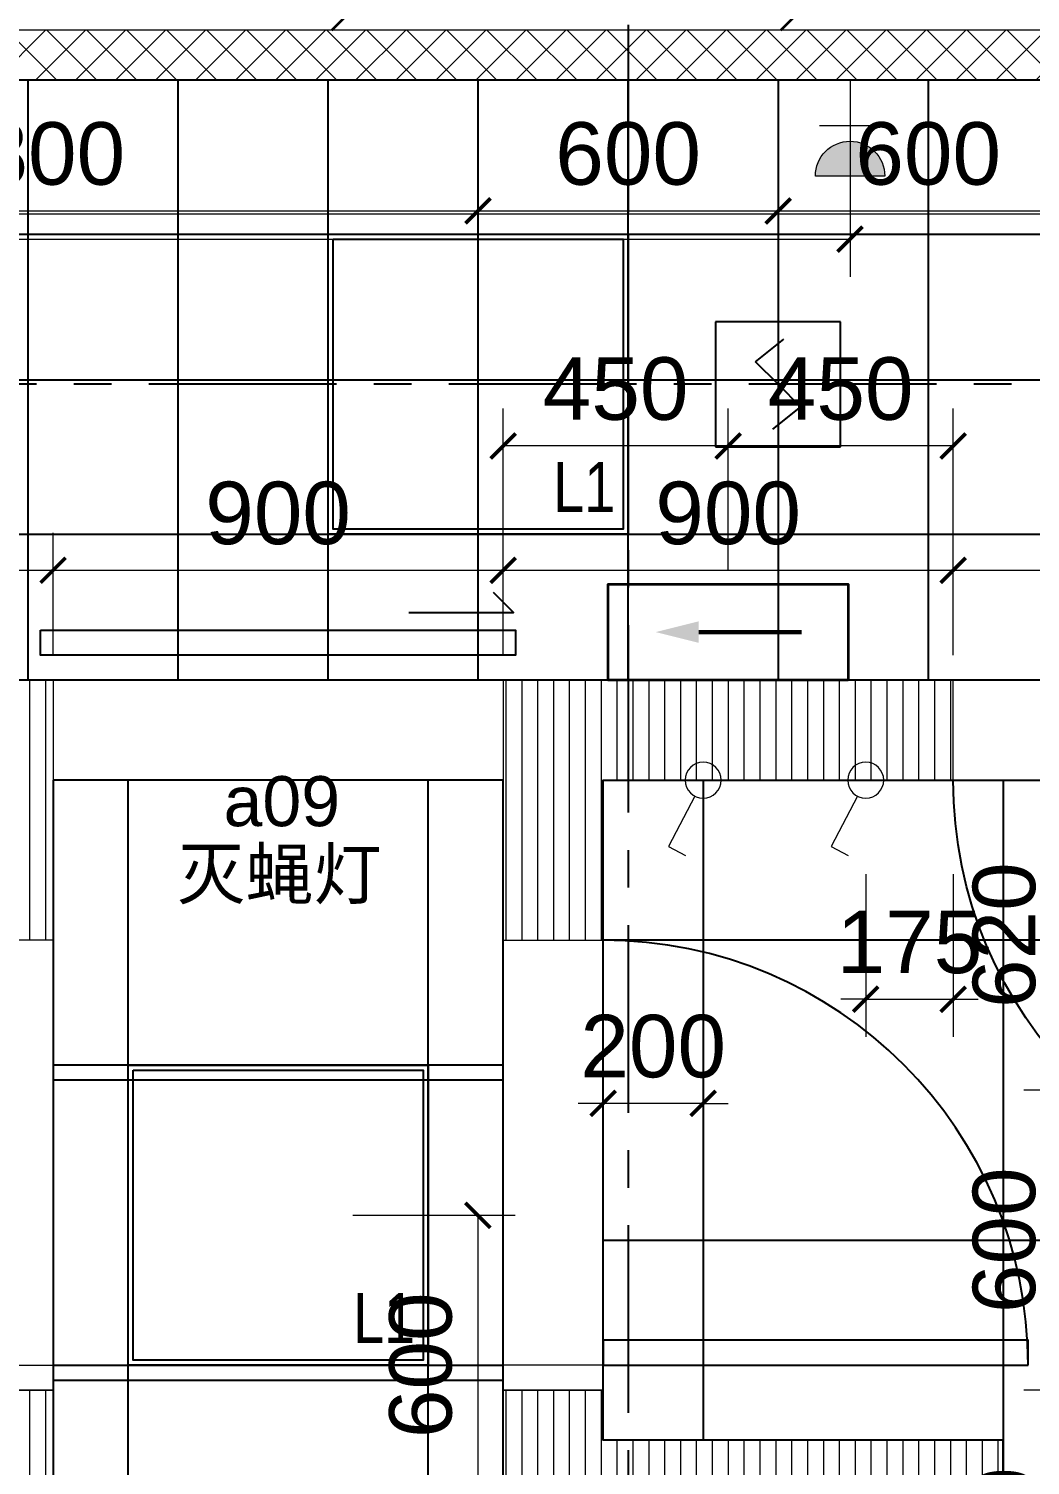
# Model space of a CAD drawing. Header units: millimetres. Extents: x -6033 to 120673, y -4970 to 90533.
# Drawn here: x 71181 to 73184, y 68020 to 70893 of the extents above; entities that cross this region are included whole.
import ezdxf
from ezdxf.enums import TextEntityAlignment as Align

# ---------------------------------------------------------------- set-up
doc = ezdxf.new("R2010")
doc.units = ezdxf.units.MM
for name, pattern in [('I-AR$0$CENTER', [2, 1.25, -0.25, 0.25, -0.25]), ('I-CEILING$0$CENTER', [2, 1.25, -0.25, 0.25, -0.25]), ('I-PLAN$0$ACAD_ISO02W100', [15, 12, -3]), ('I-PLAN$0$DASH', [0.35, 0.25, -0.1])]:
    doc.linetypes.add(name, pattern=pattern)
doc.layers.get('DefPoints').update_dxf_attribs({"color": 250})
for name, color, linetype, lineweight in [('_ACM-A-ANNO-DIMS', 2, 'Continuous', 9), ('_ACM-A-ANNO-DIMS-b', 2, 'Continuous', 18), ('_ACM-A-ANNO-DIMS-c', 2, 'Continuous', 18), ('_ACM-A-ANNO-IDEN', 7, 'Continuous', 5), ('_ACM-A-ANNO-TEXT', 7, 'Continuous', 5), ('_ACM-E-EQMT-SECT', 3, 'Continuous', 35), ('I-AR$0$GZET_COL_GRID_1-200_轴线', 8, 'I-AR$0$CENTER', 25), ('I-AR$0$I-SCOPE', 252, 'Continuous', 35), ('I-PLAN$0$_ACM-A-WALL-HACH', 251, 'Continuous', 9), ('I-PLAN$0$I-PL-WALL-FHINISH', 73, 'Continuous', 13), ('I-PLAN$0$I-WALL', 6, 'Continuous', 13)]:
    doc.layers.add(name, color=color, linetype=linetype, lineweight=lineweight)
for name, color, linetype in [('I-CEILING$0$0-LIGHT-RC', 1, 'Continuous'), ('I-CEILING$0$0-LIGHT-TXT', 90, 'Continuous'), ('I-CEILING$0$EQUIP-消防', 3, 'Continuous'), ('I-CEILING$0$I-GRID', 252, 'I-CEILING$0$CENTER'), ('I-CEILING$0$I-RCP', 2, 'Continuous'), ('I-CEILING$0$I-RCP-AIR', 64, 'Continuous'), ('I-CEILING$0$RC-Hatch【天花填充】', 251, 'Continuous'), ('I-FLOOR$0$I-FC', 2, 'Continuous'), ('I-FLOOR$0$I-FC-HATCH', 8, 'Continuous'), ('I-PLAN$0$I-PL-DOOR', 2, 'Continuous'), ('I-PLAN$0$I-PL-FURN', 1, 'I-PLAN$0$DASH'), ('I-PLAN$0$I—平面—门', 1, 'Continuous'), ('I-PLAN$0$L-ELEV-MARK', 253, 'Continuous'), ('地坪', 7, 'Continuous'), ('天花', 7, 'Continuous')]:
    doc.layers.add(name, color=color, linetype=linetype)
doc.styles.add('_ACM-G-NOTES', font='arial.ttf')
doc.styles.add('I-CEILING$0$I-CEILING$0$ar', font='arial.ttf', dxfattribs={"width": 0.8})
doc.styles.add('I-CEILING$0$Standard', font='arial.ttf')
doc.styles.add('I-CEILING$0$黑体', font='simhei.ttf', dxfattribs={"height": 600})
doc.styles.add('I-PLAN$0$Arial', font='ARIALUNI.ttf')
doc.dimstyles.new('_ACM-DIM-A_50', dxfattribs={"dimscale": 50, "dimtxt": 2.5, "dimasz": 1, "dimexe": 1.5, "dimexo": 1, "dimgap": 1, "dimtad": 1, "dimdec": 0, "dimrnd": 5, "dimzin": 1, "dimdsep": 46, "dimtxsty": '_ACM-G-NOTES', "dimblk": 'ARCHTICK', "dimcen": 2.5, "dimclrd": 256, "dimclre": 256, "dimclrt": 256, "dimadec": 3, "dimazin": 0, "dimtfac": 1, "dimtdec": 0, "dimtix": 1, "dimtmove": 0, "dimatfit": 3, "dimldrblk": 'DOTSMALL', "dimfxl": 5, "dimfxlon": 1, "dimlwd": 18, "dimlwe": 18, "dimarcsym": 0})

# ---------------------------------------------------------------- blocks, each defined once
blk = doc.blocks.new('I-AR$0$海龙_1211170131')
at = {"layer": 'I-AR$0$GZET_COL_GRID_1-200_轴线', "ltscale": 300}
blk.add_line((72155, 86275), (72155, 63715), dxfattribs=at)
blk = doc.blocks.new('I-AR')
at = {"layer": 'I-AR$0$I-SCOPE'}
h = blk.add_hatch(dxfattribs=at)
h.set_pattern_fill('ANSI31', color=256, scale=200)
h.paths.add_polyline_path([(63300, 72640), (66630, 72640), (66630, 70889.4), (90600, 70890), (90600, 66390), (96650, 66390), (96650, 24876.4), (18340, 24876.4), (18340, 66390), (48090, 66390), (48090, 72640), (51400, 72640), (51400, 72649.9), (52869.5, 72649.9), (52869.5, 72640), (55240, 72640), (55240, 72790), (59460, 72790), (59460, 72640), (61830.5, 72640), (61830.5, 72649.9), (63300, 72649.9)], flags=16)
h.paths.add_polyline_path([(7330, 0), (7330, -1770), (11180, -1770), (11180, 0), (18450, 0), (18450, 2900), (27550, 2900), (27550, 18090), (37037.3, 18090), (37037.3, 17350), (96200, 17350), (96200, 18120), (114640, 18120), (114640, 84500), (0, 84500), (0, 0)])
at = {"layer": 'I-AR$0$GZET_COL_GRID_1-200_轴线'}
blk.add_blockref('I-AR$0$海龙_1211170131', (225, 225), dxfattribs=at)
blk = doc.blocks.new('I-PLAN$0$A$C3849a8ba')
at = {"layer": 'I-PLAN$0$I-PL-WALL-FHINISH'}
blk.add_lwpolyline([(0, -200), (50, -200), (50, 0), (0, 0)], close=True, dxfattribs=at)
at = {"layer": 'I-PLAN$0$I—平面—门'}
blk.add_lwpolyline([(50, -1050), (100, -1050), (100, -200), (50, -200)], close=True, dxfattribs=at)
at = {"layer": 'I-PLAN$0$L-ELEV-MARK'}
blk.add_arc((50, -200), 850, 270, 0, dxfattribs=at)
blk = doc.blocks.new('I-PLAN')
at = {"layer": 'I-PLAN$0$_ACM-A-WALL-HACH'}
h = blk.add_hatch(dxfattribs=at)
h.set_pattern_fill('多孔材料', color=256, scale=20, pattern_type=2)
h.set_pattern_definition([(45, (136296.48, -6509.47), (-40.00004, 40.00004), []), (135, (136296.48, -6509.47), (-40.00004, -40.00004), [])])
h.paths.add_polyline_path([(85280, 70890), (85280, 70790), (66970, 70790), (66970, 70890)])
h = blk.add_hatch(dxfattribs=at)
h.set_pattern_fill('ANSI31', color=256, scale=10, angle=45)
h.paths.add_polyline_path([(88260, 70790), (88260, 70890), (88030, 70890), (88030, 70790), (88230, 70790)], flags=17)
h.paths.add_polyline_path([(79671.5, 69390), (78155, 69390), (78155, 68990), (77955, 68990), (77955, 69590), (79671.5, 69590)], flags=17)
h.paths.add_polyline_path([(80271.5, 69390), (80271.5, 69590), (80780, 69590), (80780, 68990), (80580, 68990), (80580, 69390)], flags=17)
h.paths.add_polyline_path([(74580, 69590), (73930, 69590), (73930, 69390), (74580, 69390)])
h.paths.add_polyline_path([(68780, 69590), (69430, 69590), (69430, 69390), (68780, 69390)])
h.paths.add_polyline_path([(87280, 66490), (87480, 66490), (87480, 66390), (87280, 66390)])
h.paths.add_polyline_path([(82180, 68990), (82180, 69390), (84230, 69390), (84230, 66490), (84430, 66490), (84430, 69390), (85280, 69390), (85280, 69590), (81980, 69590), (81980, 68990)])
h.paths.add_polyline_path([(87480, 67390), (87480, 69390), (88280, 69390), (88280, 69590), (88080, 69590), (86480, 69590), (86480, 69390), (87280, 69390), (87280, 67390)], flags=17)
h.paths.add_polyline_path([(72130, 68170), (72130, 66490), (72330, 66490), (72330, 67870), (73130, 67870), (73130, 68070), (72330, 68070), (72330, 68170)])
h.paths.add_polyline_path([(71230, 68170), (71230, 66390), (71030, 66390), (71030, 67870), (70230, 67870), (70230, 68070), (71030, 68070), (71030, 68170)])
h.paths.add_polyline_path([(72130, 69070), (72330, 69070), (72330, 69390), (73030, 69390), (73030, 69590), (72130, 69590)])
h.paths.add_polyline_path([(71230, 69070), (71030, 69070), (71030, 69390), (70330, 69390), (70330, 69590), (71230, 69590)])
h.paths.add_polyline_path([(67800, 69490), (67830, 69490), (67830, 69590), (67800, 69590)], flags=17)
h.paths.add_polyline_path([(76755, 69590), (75180, 69590), (75180, 69390), (75330, 69390), (75330, 66390), (75530, 66390), (75530, 69390), (76555, 69390), (76555, 68990), (76755, 68990)])
h.paths.add_polyline_path([(68180, 69590), (68180, 69390), (68030, 69390), (68030, 66520), (67780, 66520), (67780, 66390), (67400, 66390), (67400, 66720), (67830, 66720), (67830, 69590)])
edge = h.paths.add_edge_path()
edge.add_line((89860, 70890), (88860, 70890))
edge.add_line((75530, 66520), (84230, 66520))
edge.add_line((75530, 66720), (84230, 66720))
at = {"layer": 'I-PLAN$0$I-PL-DOOR'}
blk.add_lwpolyline([(71941.7, 69725.5), (72150.9, 69725.5), (72111.1, 69765.2)], dxfattribs=at)
blk.add_lwpolyline([(71205, 69690), (72155, 69690), (72155, 69640), (71205, 69640)], close=True, dxfattribs=at)
at = {"layer": 'I-PLAN$0$I-WALL'}
for points in [[(85280, 70890), (85280, 70790), (66970, 70790), (66970, 70890), (85280, 70890)], [(71230, 69070), (71030, 69070), (71030, 69390), (70330, 69390), (70330, 69590), (71230, 69590), (71230, 69070)], [(72130, 69070), (72330, 69070), (72330, 69390), (73030, 69390), (73030, 69590), (72130, 69590), (72130, 69070)], [(71230, 68170), (71230, 66390), (71030, 66390), (71030, 67870), (70230, 67870), (70230, 68070), (71030, 68070), (71030, 68170), (71230, 68170)], [(72130, 68170), (72130, 66490), (72330, 66490), (72330, 67870), (73130, 67870), (73130, 68070), (72330, 68070), (72330, 68170), (72130, 68170)]]:
    blk.add_lwpolyline(points, dxfattribs=at)
at = {"xscale": -1}
blk.add_blockref('I-PLAN$0$A$C3849a8ba', (73930, 69590), dxfattribs=at)
at = {"xscale": -1, "rotation": 270}
blk.add_blockref('I-PLAN$0$A$C3849a8ba', (71230, 68170), dxfattribs=at)
at = {"rotation": 90}
blk.add_blockref('I-PLAN$0$A$C3849a8ba', (72130, 68170), dxfattribs=at)
at = {"layer": 'I-PLAN$0$I-PL-FURN', "linetype": 'I-PLAN$0$ACAD_ISO02W100', "char_height": 100, "attachment_point": 1, "style": 'I-PLAN$0$Arial'}
for s, insert, width in [('{\\fArial Unicode MS|b0|i0|c134|p34;a09\\P}', (71571, 69397.9), 302840.333), ('灭蝇灯', (71478, 69252.6), 151170.167)]:
    blk.add_mtext(s, dxfattribs=dict(at, insert=insert, width=width))
blk = doc.blocks.new('I-CEILING$0$A$C9c5a774d')
at = {"layer": 'I-CEILING$0$0-LIGHT-RC'}
for points in [[(0, 600), (600, 600), (600, 0), (0, 0)], [(10, 590), (590, 590), (590, 10), (10, 10)]]:
    blk.add_lwpolyline(points, close=True, dxfattribs=at)
at = {"layer": 'I-CEILING$0$0-LIGHT-TXT', "style": 'I-CEILING$0$I-CEILING$0$ar', "width": 0.8}
blk.add_text('L1', height=100, dxfattribs=at).set_placement((449.9, 44.6))
blk = doc.blocks.new('*U661')
blk.add_blockref('I-CEILING$0$A$C9c5a774d', (-300, -300))
blk = doc.blocks.new('*U662')
at = {"layer": 'I-CEILING$0$I-RCP', "color": 0, "linetype": 'ByBlock', "lineweight": -2, "transparency": 16777216}
blk.add_blockref('*U661', (2400, 0), dxfattribs=at)
blk = doc.blocks.new('I-CEILING$0$R626')
for p, q in [((-250, 250), (-250, -250)), ((250, 250), (-250, 250)), ((250, -250), (250, 250)), ((-90, 90), (22.5, 180)), ((0, 0), (-90, 90)), ((0, 0), (90, -90)), ((90, -90), (-22.5, -180)), ((-250, -250), (250, -250))]:
    blk.add_line(p, q)
at = {"style": 'I-CEILING$0$Standard', "flags": 1}
blk.add_attdef('A', text='', height=0.009, dxfattribs=at).set_placement((0, 0), align=Align.MIDDLE_CENTER)
blk = doc.blocks.new('I-CEILING')
at = {"layer": 'I-CEILING$0$RC-Hatch【天花填充】'}
h = blk.add_hatch(dxfattribs=at)
h.set_pattern_fill('_USER', color=256, scale=600, double=1, pattern_type=0)
h.set_pattern_definition([(0, (81980, 70481.47), (0, 600), []), (90, (81980, 70481.47), (-600, 4e-14), [])])
h.paths.add_polyline_path([(84430, 69390), (85280, 69390), (85280, 69590), (81980, 69590), (81980, 69090), (80780, 69090), (80780, 69590), (77955, 69590), (77955, 69090), (76755, 69090), (76755, 69590), (66630, 69590), (66630, 70790), (88030, 70790), (88030, 69590), (86480, 69590), (86480, 69390), (87280, 69390), (87280, 66390), (85430, 66390), (85430, 66490), (84430, 66490)])
h = blk.add_hatch(dxfattribs=at)
h.set_pattern_fill('_USER', color=256, scale=600, double=1, pattern_type=0)
h.set_pattern_definition([(0, (71980, 68220), (0, 600), []), (90, (71980, 68220), (-600, 4e-14), [])])
h.paths.add_polyline_path([(71230, 69390), (71230, 66720), (72130, 66720), (72130, 69390)])
h = blk.add_hatch(dxfattribs=at)
h.set_pattern_fill('_USER', color=256, scale=600, double=1, pattern_type=0)
h.set_pattern_definition([(0, (73130, 67870), (0, 600), []), (90, (73130, 67870), (-600, 4e-14), [])])
h.paths.add_polyline_path([(72330, 66490), (72330, 67870), (73130, 67870), (73130, 68070), (72330, 68070), (72330, 69390), (75330, 69390), (75330, 66390), (73430, 66390), (73430, 66490)])
at = {"layer": 'I-CEILING$0$I-GRID', "ltscale": 300}
blk.add_lwpolyline([(88596.6, 70181.5), (66425.5, 70181.5)], dxfattribs=at)
at = {"layer": 'I-CEILING$0$I-RCP'}
blk.add_lwpolyline([(84430, 69390), (85280, 69390), (85280, 69590), (81980, 69590), (81980, 69090), (80780, 69090), (80780, 69590), (77955, 69590), (77955, 69090), (76755, 69090), (76755, 69590), (66630, 69590), (66630, 70790), (88030, 70790), (88030, 69590), (86480, 69590), (86480, 69390), (87280, 69390), (87280, 66390), (85430, 66390), (85430, 66490), (84430, 66490), (84430, 69390)], dxfattribs=at)
for points in [[(71230, 69390), (71230, 68070), (71230, 68070), (71230, 66720), (72130, 66720), (72130, 68070), (72130, 68070), (72130, 69390)], [(72330, 66490), (72330, 67870), (73130, 67870), (73130, 68070), (72330, 68070), (72330, 69390), (75330, 69390), (75330, 66390), (73430, 66390), (73430, 66490)]]:
    blk.add_lwpolyline(points, close=True, dxfattribs=at)
blk.add_blockref('I-CEILING$0$A$C9c5a774d', (71380, 68220))
at = {"layer": 'I-CEILING$0$EQUIP-消防', "xscale": 0.5, "yscale": 0.5, "zscale": 0.5}
blk.add_blockref('I-CEILING$0$R626', (72680, 70181.5), dxfattribs=at)
at = {"layer": 'I-CEILING$0$I-RCP'}
blk.add_blockref('*U662', (69680, 70181.5), dxfattribs=at)
at = {"layer": 'I-CEILING$0$I-RCP-AIR', "style": 'I-CEILING$0$黑体'}
for tag, p in [('R', (61966.4, 71748.9)), ('R', (61966.4, 66925.2)), ('R', (51736.1, 63924.8)), ('R', (62976.1, 63924.8)), ('S', (56433.6, 63065))]:
    blk.add_attdef(tag, text='', height=100, dxfattribs=at).set_placement(p, align=Align.MIDDLE_CENTER)
blk = doc.blocks.new('I-FLOOR')
at = {"layer": 'I-FLOOR$0$I-FC-HATCH'}
h = blk.add_hatch(dxfattribs=at)
h.set_pattern_fill('_USER', color=256, scale=600, double=1, pattern_type=0)
h.set_pattern_definition([(0, (85280, 69590), (0, 600), []), (90, (85280, 69590), (-600, 4e-14), [])])
h.paths.add_polyline_path([(84430, 69390), (85280, 69390), (85280, 69590), (81980, 69590), (81980, 69090), (80780, 69090), (80780, 69590), (77955, 69590), (77955, 69090), (76755, 69090), (76755, 69590), (66630, 69590), (66630, 70790), (88030, 70790), (88030, 69590), (86480, 69590), (86480, 69390), (87280, 69390), (87280, 66390), (85430, 66390), (85430, 66490), (84430, 66490)])
h = blk.add_hatch(dxfattribs=at)
h.set_pattern_fill('_USER', color=256, scale=600, double=1, pattern_type=0)
h.set_pattern_definition([(0, (71380, 69390), (0, 600), []), (90, (71380, 69390), (-600, 4e-14), [])])
h.paths.add_polyline_path([(71230, 69390), (71230, 68070), (71230, 66720), (72130, 66720), (72130, 68070), (72130, 69390)])
h = blk.add_hatch(dxfattribs=at)
h.set_pattern_fill('_USER', color=256, scale=600, double=1, pattern_type=0)
h.set_pattern_definition([(0, (73130, 67870), (0, 600), []), (90, (73130, 67870), (-600, 4e-14), [])])
h.paths.add_polyline_path([(72330, 66490), (72330, 67870), (73130, 67870), (73130, 68070), (72330, 68070), (72330, 69390), (75330, 69390), (75330, 66390), (73430, 66390), (73430, 66490)])
at = {"layer": 'I-FLOOR$0$I-FC'}
blk.add_lwpolyline([(84430, 69390), (85280, 69390), (85280, 69590), (81980, 69590), (81980, 69090), (80780, 69090), (80780, 69590), (77955, 69590), (77955, 69090), (76755, 69090), (76755, 69590), (66630, 69590), (66630, 70790), (88030, 70790), (88030, 69590), (86480, 69590), (86480, 69390), (87280, 69390), (87280, 66390), (85430, 66390), (85430, 66490), (84430, 66490), (84430, 69390)], dxfattribs=at)
for points in [[(71230, 69390), (71230, 68070), (71230, 68070), (71230, 66720), (72130, 66720), (72130, 68070), (72130, 68070), (72130, 69390)], [(72330, 66490), (72330, 67870), (73130, 67870), (73130, 68070), (72330, 68070), (72330, 69390), (75330, 69390), (75330, 66390), (73430, 66390), (73430, 66490)]]:
    blk.add_lwpolyline(points, close=True, dxfattribs=at)
blk = doc.blocks.new('A$C506d7063')
at = {"layer": '_ACM-A-ANNO-IDEN'}
h = blk.add_hatch(color=256, dxfattribs=at)
edge = h.paths.add_edge_path()
edge.add_arc((0, 3.84), 1.389, 180, 360)
edge.add_line((1.389, 3.84), (-1.389, 3.84))
for p, q in [((1.389, 3.84), (-1.389, 3.84)), ((0, 0), (0, 2.451)), ((1.25, 1.831), (-1.217, 1.831))]:
    blk.add_line(p, q, dxfattribs=at)
blk.add_arc((0, 3.84), 1.389, 180, 0, dxfattribs=at)
blk = doc.blocks.new('A$C4c7fa5e3')
at = {"layer": '_ACM-A-ANNO-TEXT', "lineweight": 13}
blk.add_lwpolyline([(0, 36), (0, 149.7), (38.5, 149.7)], dxfattribs=at)
blk.add_circle((0, 0), 36, dxfattribs=at)
blk = doc.blocks.new('_ArchTick')
at = {"color": 0, "linetype": 'ByBlock', "const_width": 0.15}
blk.add_lwpolyline([(-0.5, -0.5), (0.5, 0.5)], dxfattribs=at)
blk = doc.blocks.new('*D40')
at = {"layer": '_ACM-A-ANNO-DIMS', "lineweight": 18, "transparency": 16777216}
for p, q in [((71230, 69640), (71230, 69884.6)), ((72130, 69640), (72130, 69884.6)), ((71230, 69809.6), (72130, 69809.6))]:
    blk.add_line(p, q, dxfattribs=at)
at = {"layer": 'DefPoints', "color": 0, "transparency": 16777216}
for p in [(72130, 69809.6), (71230, 69590), (72130, 69590)]:
    blk.add_point(p, dxfattribs=at)
at = {"layer": '_ACM-A-ANNO-DIMS', "lineweight": 18, "transparency": 16777216, "xscale": 50, "yscale": 50, "zscale": 50, "rotation": 180}
blk.add_blockref('_ArchTick', (71230, 69809.6), dxfattribs=at)
at = {"layer": '_ACM-A-ANNO-DIMS', "lineweight": 18, "transparency": 16777216, "xscale": 50, "yscale": 50, "zscale": 50}
blk.add_blockref('_ArchTick', (72130, 69809.6), dxfattribs=at)
at = {"layer": '_ACM-A-ANNO-DIMS', "transparency": 16777216, "insert": (71680, 69923.4), "char_height": 125, "attachment_point": 5, "style": '_ACM-G-NOTES'}
blk.add_mtext('900', dxfattribs=at)
blk = doc.blocks.new('_DotSmall')
at = {"color": 0, "linetype": 'ByBlock', "const_width": 0.5}
blk.add_lwpolyline([(-0.0625, 0, 1), (0.0625, 0, 1)], format="xyb", close=True, dxfattribs=at)
blk = doc.blocks.new('*D41')
at = {"layer": '_ACM-A-ANNO-DIMS', "lineweight": 18, "transparency": 16777216}
for p, q in [((72130, 69640), (72130, 69884.6)), ((73030, 69640), (73030, 69884.6)), ((72130, 69809.6), (73030, 69809.6))]:
    blk.add_line(p, q, dxfattribs=at)
at = {"layer": 'DefPoints', "color": 0, "transparency": 16777216}
for p in [(73030, 69809.6), (72130, 69590), (73030, 69590)]:
    blk.add_point(p, dxfattribs=at)
at = {"layer": '_ACM-A-ANNO-DIMS', "lineweight": 18, "transparency": 16777216, "xscale": 50, "yscale": 50, "zscale": 50, "rotation": 180}
blk.add_blockref('_ArchTick', (72130, 69809.6), dxfattribs=at)
at = {"layer": '_ACM-A-ANNO-DIMS', "lineweight": 18, "transparency": 16777216, "xscale": 50, "yscale": 50, "zscale": 50}
blk.add_blockref('_ArchTick', (73030, 69809.6), dxfattribs=at)
at = {"layer": '_ACM-A-ANNO-DIMS', "transparency": 16777216, "insert": (72580, 69923.4), "char_height": 125, "attachment_point": 5, "style": '_ACM-G-NOTES'}
blk.add_mtext('900', dxfattribs=at)
blk = doc.blocks.new('*D48')
at = {"layer": '_ACM-A-ANNO-DIMS', "lineweight": 18, "transparency": 16777216}
for p, q in [((85280, 70740), (85280, 70447.5)), ((66630, 70720), (66630, 70447.5)), ((66630, 70522.5), (85280, 70522.5))]:
    blk.add_line(p, q, dxfattribs=at)
at = {"layer": 'DefPoints', "color": 0, "transparency": 16777216}
for p in [(85280, 70790), (66630, 70770), (85280, 70522.5)]:
    blk.add_point(p, dxfattribs=at)
at = {"layer": '_ACM-A-ANNO-DIMS', "lineweight": 18, "transparency": 16777216, "xscale": 50, "yscale": 50, "zscale": 50, "rotation": 180}
blk.add_blockref('_ArchTick', (66630, 70522.5), dxfattribs=at)
at = {"layer": '_ACM-A-ANNO-DIMS', "lineweight": 18, "transparency": 16777216, "xscale": 50, "yscale": 50, "zscale": 50}
blk.add_blockref('_ArchTick', (85280, 70522.5), dxfattribs=at)
at = {"layer": '_ACM-A-ANNO-DIMS', "transparency": 16777216, "insert": (75955, 70636.3), "char_height": 125, "attachment_point": 5, "style": '_ACM-G-NOTES'}
blk.add_mtext('18650', dxfattribs=at)
blk = doc.blocks.new('*D196')
at = {"layer": '_ACM-A-ANNO-DIMS-b', "lineweight": 18, "transparency": 16777216}
for p, q in [((70280, 70278.3), (70280, 70603.3)), ((72080, 70278.3), (72080, 70603.3)), ((70280, 70528.3), (72080, 70528.3))]:
    blk.add_line(p, q, dxfattribs=at)
at = {"layer": 'DefPoints', "color": 0, "transparency": 16777216}
for p in [(72080, 70528.3), (70280, 70181.5), (72080, 70181.4)]:
    blk.add_point(p, dxfattribs=at)
at = {"layer": '_ACM-A-ANNO-DIMS-b', "lineweight": 18, "transparency": 16777216, "xscale": 50, "yscale": 50, "zscale": 50, "rotation": 180}
blk.add_blockref('_ArchTick', (70280, 70528.3), dxfattribs=at)
at = {"layer": '_ACM-A-ANNO-DIMS-b', "lineweight": 18, "transparency": 16777216, "xscale": 50, "yscale": 50, "zscale": 50}
blk.add_blockref('_ArchTick', (72080, 70528.3), dxfattribs=at)
at = {"layer": '_ACM-A-ANNO-DIMS-b', "transparency": 16777216, "insert": (71180, 70642.2), "char_height": 125, "attachment_point": 5, "style": '_ACM-G-NOTES'}
blk.add_mtext('1800', dxfattribs=at)
blk = doc.blocks.new('*D197')
at = {"layer": '_ACM-A-ANNO-DIMS-b', "lineweight": 18, "transparency": 16777216}
for p, q in [((72080, 70278.3), (72080, 70603.3)), ((72680, 70278.3), (72680, 70603.3)), ((72080, 70528.3), (72680, 70528.3))]:
    blk.add_line(p, q, dxfattribs=at)
at = {"layer": 'DefPoints', "color": 0, "transparency": 16777216}
for p in [(72680, 70528.3), (72080, 70181.4), (72680, 70181.4)]:
    blk.add_point(p, dxfattribs=at)
at = {"layer": '_ACM-A-ANNO-DIMS-b', "lineweight": 18, "transparency": 16777216, "xscale": 50, "yscale": 50, "zscale": 50, "rotation": 180}
blk.add_blockref('_ArchTick', (72080, 70528.3), dxfattribs=at)
at = {"layer": '_ACM-A-ANNO-DIMS-b', "lineweight": 18, "transparency": 16777216, "xscale": 50, "yscale": 50, "zscale": 50}
blk.add_blockref('_ArchTick', (72680, 70528.3), dxfattribs=at)
at = {"layer": '_ACM-A-ANNO-DIMS-b', "transparency": 16777216, "insert": (72380, 70642.2), "char_height": 125, "attachment_point": 5, "style": '_ACM-G-NOTES'}
blk.add_mtext('600', dxfattribs=at)
blk = doc.blocks.new('*D198')
at = {"layer": '_ACM-A-ANNO-DIMS-b', "lineweight": 18, "transparency": 16777216}
for p, q in [((72680, 70278.3), (72680, 70603.3)), ((73280, 70278.3), (73280, 70603.3)), ((72680, 70528.3), (73280, 70528.3))]:
    blk.add_line(p, q, dxfattribs=at)
at = {"layer": 'DefPoints', "color": 0, "transparency": 16777216}
for p in [(73280, 70528.3), (72680, 70181.4), (73280, 70181.4)]:
    blk.add_point(p, dxfattribs=at)
at = {"layer": '_ACM-A-ANNO-DIMS-b', "lineweight": 18, "transparency": 16777216, "xscale": 50, "yscale": 50, "zscale": 50, "rotation": 180}
blk.add_blockref('_ArchTick', (72680, 70528.3), dxfattribs=at)
at = {"layer": '_ACM-A-ANNO-DIMS-b', "lineweight": 18, "transparency": 16777216, "xscale": 50, "yscale": 50, "zscale": 50}
blk.add_blockref('_ArchTick', (73280, 70528.3), dxfattribs=at)
at = {"layer": '_ACM-A-ANNO-DIMS-b', "transparency": 16777216, "insert": (72980, 70642.2), "char_height": 125, "attachment_point": 5, "style": '_ACM-G-NOTES'}
blk.add_mtext('600', dxfattribs=at)
blk = doc.blocks.new('*D105')
at = {"layer": '_ACM-A-ANNO-DIMS-b', "lineweight": 18, "transparency": 16777216}
for p, q in [((71829.4, 68520), (72154.4, 68520)), ((72079.4, 68520), (72079.4, 67920)), ((71829.4, 67920), (72154.4, 67920))]:
    blk.add_line(p, q, dxfattribs=at)
at = {"layer": 'DefPoints', "color": 0, "transparency": 16777216}
for p in [(71680, 68520), (71680, 67920), (72079.4, 67920)]:
    blk.add_point(p, dxfattribs=at)
at = {"layer": '_ACM-A-ANNO-DIMS-b', "lineweight": 18, "transparency": 16777216, "xscale": 50, "yscale": 50, "zscale": 50}
for p, rotation in [((72079.4, 68520), 90), ((72079.4, 67920), 270)]:
    blk.add_blockref('_ArchTick', p, dxfattribs=dict(at, rotation=rotation))
at = {"layer": '_ACM-A-ANNO-DIMS-b', "transparency": 16777216, "insert": (71965.5, 68220), "char_height": 125, "attachment_point": 5, "rotation": 90, "style": '_ACM-G-NOTES'}
blk.add_mtext('600', dxfattribs=at)
blk = doc.blocks.new('*D121')
at = {"layer": '_ACM-A-ANNO-DIMS-b', "lineweight": 18, "transparency": 16777216}
for p, q in [((73496.2, 68170), (73171.2, 68170)), ((73246.2, 67570), (73246.2, 68170)), ((73496.2, 67570), (73171.2, 67570))]:
    blk.add_line(p, q, dxfattribs=at)
at = {"layer": 'DefPoints', "color": 0, "transparency": 16777216}
for p in [(73246.2, 68170), (74030, 68170), (74030, 67570)]:
    blk.add_point(p, dxfattribs=at)
at = {"layer": '_ACM-A-ANNO-DIMS-b', "lineweight": 18, "transparency": 16777216, "xscale": 50, "yscale": 50, "zscale": 50}
for p, rotation in [((73246.2, 68170), 90), ((73246.2, 67570), 270)]:
    blk.add_blockref('_ArchTick', p, dxfattribs=dict(at, rotation=rotation))
at = {"layer": '_ACM-A-ANNO-DIMS-b', "transparency": 16777216, "insert": (73132.4, 67870), "char_height": 125, "attachment_point": 5, "rotation": 90, "style": '_ACM-G-NOTES'}
blk.add_mtext('600', dxfattribs=at)
blk = doc.blocks.new('*D122')
at = {"layer": '_ACM-A-ANNO-DIMS-b', "lineweight": 18, "transparency": 16777216}
for p, q in [((73496.2, 68770), (73171.2, 68770)), ((73246.2, 68170), (73246.2, 68770)), ((73496.2, 68170), (73171.2, 68170))]:
    blk.add_line(p, q, dxfattribs=at)
at = {"layer": 'DefPoints', "color": 0, "transparency": 16777216}
for p in [(73246.2, 68770), (74030, 68770), (74030, 68170)]:
    blk.add_point(p, dxfattribs=at)
at = {"layer": '_ACM-A-ANNO-DIMS-b', "lineweight": 18, "transparency": 16777216, "xscale": 50, "yscale": 50, "zscale": 50}
for p, rotation in [((73246.2, 68770), 90), ((73246.2, 68170), 270)]:
    blk.add_blockref('_ArchTick', p, dxfattribs=dict(at, rotation=rotation))
at = {"layer": '_ACM-A-ANNO-DIMS-b', "transparency": 16777216, "insert": (73132.4, 68470), "char_height": 125, "attachment_point": 5, "rotation": 90, "style": '_ACM-G-NOTES'}
blk.add_mtext('600', dxfattribs=at)
blk = doc.blocks.new('*D117')
at = {"layer": '_ACM-A-ANNO-DIMS-b', "lineweight": 18, "transparency": 16777216}
for p, q in [((73496.2, 69390), (73171.2, 69390)), ((73246.2, 68770), (73246.2, 69390)), ((73496.2, 68770), (73171.2, 68770))]:
    blk.add_line(p, q, dxfattribs=at)
at = {"layer": 'DefPoints', "color": 0, "transparency": 16777216}
for p in [(73246.2, 69390), (74030, 69390), (74030, 68770)]:
    blk.add_point(p, dxfattribs=at)
at = {"layer": '_ACM-A-ANNO-DIMS-b', "lineweight": 18, "transparency": 16777216, "xscale": 50, "yscale": 50, "zscale": 50}
for p, rotation in [((73246.2, 69390), 90), ((73246.2, 68770), 270)]:
    blk.add_blockref('_ArchTick', p, dxfattribs=dict(at, rotation=rotation))
at = {"layer": '_ACM-A-ANNO-DIMS-b', "transparency": 16777216, "insert": (73132.4, 69080), "char_height": 125, "attachment_point": 5, "rotation": 90, "style": '_ACM-G-NOTES'}
blk.add_mtext('620', dxfattribs=at)
blk = doc.blocks.new('*D167')
at = {"layer": '_ACM-A-ANNO-DIMS-c', "lineweight": 18, "transparency": 16777216}
for p, q in [((66630, 70721.7), (66630, 70396.7)), ((72823.8, 70721.7), (72823.8, 70396.7)), ((66630, 70471.7), (72823.8, 70471.7))]:
    blk.add_line(p, q, dxfattribs=at)
at = {"layer": 'DefPoints', "color": 0, "transparency": 16777216}
for p in [(66630, 70790), (72823.8, 70790), (72823.8, 70471.7)]:
    blk.add_point(p, dxfattribs=at)
at = {"layer": '_ACM-A-ANNO-DIMS-c', "lineweight": 18, "transparency": 16777216, "xscale": 50, "yscale": 50, "zscale": 50, "rotation": 180}
blk.add_blockref('_ArchTick', (66630, 70471.7), dxfattribs=at)
at = {"layer": '_ACM-A-ANNO-DIMS-c', "lineweight": 18, "transparency": 16777216, "xscale": 50, "yscale": 50, "zscale": 50}
blk.add_blockref('_ArchTick', (72823.8, 70471.7), dxfattribs=at)
at = {"layer": '_ACM-A-ANNO-DIMS-c', "transparency": 16777216, "insert": (69726.9, 70585.6), "char_height": 125, "attachment_point": 5, "style": '_ACM-G-NOTES'}
blk.add_mtext('6195', dxfattribs=at)
blk = doc.blocks.new('*D186')
at = {"layer": '_ACM-A-ANNO-DIMS-c', "lineweight": 18, "transparency": 16777216}
for p, q in [((72330, 68993.5), (72330, 68668.5)), ((72530.1, 68993.5), (72530.1, 68668.5)), ((72330, 68743.5), (72280, 68743.5)), ((72530.1, 68743.5), (72330, 68743.5)), ((72530.1, 68743.5), (72580.1, 68743.5))]:
    blk.add_line(p, q, dxfattribs=at)
at = {"layer": 'DefPoints', "color": 0, "transparency": 16777216}
for p in [(72330, 69389.9), (72530.1, 69389.9), (72330, 68743.5)]:
    blk.add_point(p, dxfattribs=at)
at = {"layer": '_ACM-A-ANNO-DIMS-c', "lineweight": 18, "transparency": 16777216, "xscale": 50, "yscale": 50, "zscale": 50}
blk.add_blockref('_ArchTick', (72330, 68743.5), dxfattribs=at)
at = {"layer": '_ACM-A-ANNO-DIMS-c', "lineweight": 18, "transparency": 16777216, "xscale": 50, "yscale": 50, "zscale": 50, "rotation": 180}
blk.add_blockref('_ArchTick', (72530.1, 68743.5), dxfattribs=at)
at = {"layer": '_ACM-A-ANNO-DIMS-c', "transparency": 16777216, "insert": (72430.1, 68857.3), "char_height": 125, "attachment_point": 5, "style": '_ACM-G-NOTES'}
blk.add_mtext('200', dxfattribs=at)
blk = doc.blocks.new('*D187')
at = {"layer": '_ACM-A-ANNO-DIMS-c', "lineweight": 18, "transparency": 16777216}
for p, q in [((72855.1, 69201.9), (72855.1, 68876.9)), ((73030, 69201.9), (73030, 68876.9)), ((72855.1, 68951.9), (72805.1, 68951.9)), ((72855.1, 68951.9), (73030, 68951.9)), ((73030, 68951.9), (73080, 68951.9))]:
    blk.add_line(p, q, dxfattribs=at)
at = {"layer": 'DefPoints', "color": 0, "transparency": 16777216}
for p in [(72855.1, 69389.9), (73030, 69390), (73030, 68951.9)]:
    blk.add_point(p, dxfattribs=at)
at = {"layer": '_ACM-A-ANNO-DIMS-c', "lineweight": 18, "transparency": 16777216, "xscale": 50, "yscale": 50, "zscale": 50}
blk.add_blockref('_ArchTick', (72855.1, 68951.9), dxfattribs=at)
at = {"layer": '_ACM-A-ANNO-DIMS-c', "lineweight": 18, "transparency": 16777216, "xscale": 50, "yscale": 50, "zscale": 50, "rotation": 180}
blk.add_blockref('_ArchTick', (73030, 68951.9), dxfattribs=at)
at = {"layer": '_ACM-A-ANNO-DIMS-c', "transparency": 16777216, "insert": (72942.6, 69065.7), "char_height": 125, "attachment_point": 5, "style": '_ACM-G-NOTES'}
blk.add_mtext('175', dxfattribs=at)
blk = doc.blocks.new('*U192')
at = {"ltscale": 0.1}
blk.add_lwpolyline([(-250, 200), (250, 200), (250, 0), (-250, 0)], close=True, dxfattribs=at)
at = {"ltscale": 0.1, "const_width": 9.38}
blk.add_lwpolyline([(-152.9, 100), (61.1, 100)], dxfattribs=at)
blk.add_solid([(61.1, 122.5), (151.1, 100), (61.1, 77.5)])
blk = doc.blocks.new('*D219')
at = {"layer": '_ACM-A-ANNO-DIMS', "lineweight": 18, "transparency": 16777216}
for p, q in [((70330, 69653), (70330, 69884.6)), ((71230, 69640), (71230, 69884.6)), ((70330, 69809.6), (71230, 69809.6))]:
    blk.add_line(p, q, dxfattribs=at)
at = {"layer": 'DefPoints', "color": 0, "transparency": 16777216}
for p in [(71230, 69809.6), (70330, 69603), (71230, 69590)]:
    blk.add_point(p, dxfattribs=at)
at = {"layer": '_ACM-A-ANNO-DIMS', "lineweight": 18, "transparency": 16777216, "xscale": 50, "yscale": 50, "zscale": 50, "rotation": 180}
blk.add_blockref('_ArchTick', (70330, 69809.6), dxfattribs=at)
at = {"layer": '_ACM-A-ANNO-DIMS', "lineweight": 18, "transparency": 16777216, "xscale": 50, "yscale": 50, "zscale": 50}
blk.add_blockref('_ArchTick', (71230, 69809.6), dxfattribs=at)
at = {"layer": '_ACM-A-ANNO-DIMS', "transparency": 16777216, "insert": (70780, 69923.4), "char_height": 125, "attachment_point": 5, "style": '_ACM-G-NOTES'}
blk.add_mtext('900', dxfattribs=at)
blk = doc.blocks.new('*D223')
at = {"layer": '_ACM-A-ANNO-DIMS', "lineweight": 18, "transparency": 16777216}
for p, q in [((73030, 69640), (73030, 69884.6)), ((73930, 69640), (73930, 69884.6)), ((73030, 69809.6), (73930, 69809.6))]:
    blk.add_line(p, q, dxfattribs=at)
at = {"layer": 'DefPoints', "color": 0, "transparency": 16777216}
for p in [(73930, 69809.6), (73030, 69590), (73930, 69590)]:
    blk.add_point(p, dxfattribs=at)
at = {"layer": '_ACM-A-ANNO-DIMS', "lineweight": 18, "transparency": 16777216, "xscale": 50, "yscale": 50, "zscale": 50, "rotation": 180}
blk.add_blockref('_ArchTick', (73030, 69809.6), dxfattribs=at)
at = {"layer": '_ACM-A-ANNO-DIMS', "lineweight": 18, "transparency": 16777216, "xscale": 50, "yscale": 50, "zscale": 50}
blk.add_blockref('_ArchTick', (73930, 69809.6), dxfattribs=at)
at = {"layer": '_ACM-A-ANNO-DIMS', "transparency": 16777216, "insert": (73480, 69923.4), "char_height": 125, "attachment_point": 5, "style": '_ACM-G-NOTES'}
blk.add_mtext('900', dxfattribs=at)
blk = doc.blocks.new('*D237')
at = {"layer": '_ACM-A-ANNO-DIMS-c', "lineweight": 18, "transparency": 16777216}
for p, q in [((72580, 69808.3), (72580, 70133.3)), ((73030, 69808.3), (73030, 70133.3)), ((73030, 70058.3), (72580, 70058.3))]:
    blk.add_line(p, q, dxfattribs=at)
at = {"layer": 'DefPoints', "color": 0, "transparency": 16777216}
for p in [(72580, 70058.3), (72580, 69590), (73030, 69590)]:
    blk.add_point(p, dxfattribs=at)
at = {"layer": '_ACM-A-ANNO-DIMS-c', "lineweight": 18, "transparency": 16777216, "xscale": 50, "yscale": 50, "zscale": 50, "rotation": 180}
blk.add_blockref('_ArchTick', (72580, 70058.3), dxfattribs=at)
at = {"layer": '_ACM-A-ANNO-DIMS-c', "lineweight": 18, "transparency": 16777216, "xscale": 50, "yscale": 50, "zscale": 50}
blk.add_blockref('_ArchTick', (73030, 70058.3), dxfattribs=at)
at = {"layer": '_ACM-A-ANNO-DIMS-c', "transparency": 16777216, "insert": (72805, 70172.1), "char_height": 125, "attachment_point": 5, "style": '_ACM-G-NOTES'}
blk.add_mtext('450', dxfattribs=at)
blk = doc.blocks.new('*D238')
at = {"layer": '_ACM-A-ANNO-DIMS-c', "lineweight": 18, "transparency": 16777216}
for p, q in [((72130, 69808.3), (72130, 70133.3)), ((72580, 69808.3), (72580, 70133.3)), ((72580, 70058.3), (72130, 70058.3))]:
    blk.add_line(p, q, dxfattribs=at)
at = {"layer": 'DefPoints', "color": 0, "transparency": 16777216}
for p in [(72130, 70058.3), (72130, 69590), (72580, 69590)]:
    blk.add_point(p, dxfattribs=at)
at = {"layer": '_ACM-A-ANNO-DIMS-c', "lineweight": 18, "transparency": 16777216, "xscale": 50, "yscale": 50, "zscale": 50, "rotation": 180}
blk.add_blockref('_ArchTick', (72130, 70058.3), dxfattribs=at)
at = {"layer": '_ACM-A-ANNO-DIMS-c', "lineweight": 18, "transparency": 16777216, "xscale": 50, "yscale": 50, "zscale": 50}
blk.add_blockref('_ArchTick', (72580, 70058.3), dxfattribs=at)
at = {"layer": '_ACM-A-ANNO-DIMS-c', "transparency": 16777216, "insert": (72355, 70172.1), "char_height": 125, "attachment_point": 5, "style": '_ACM-G-NOTES'}
blk.add_mtext('450', dxfattribs=at)

msp = doc.modelspace()

# ---------------------------------------------------------------- block references
for name in ['I-AR', 'I-PLAN']:
    msp.add_blockref(name, (0, 0))

# ---------------------------------------------------------------- next in the draw order: block references
at = {"layer": '天花'}
msp.add_blockref('I-CEILING', (0, 0), dxfattribs=at)

# ---------------------------------------------------------------- next in the draw order: block references
at = {"layer": '_ACM-A-ANNO-TEXT', "lineweight": 13, "xscale": -49.99999999999999, "yscale": 49.99999999999999, "zscale": 49.99999999999999, "rotation": 180}
msp.add_blockref('A$C506d7063', (72823.8, 70790), dxfattribs=at)
at = {"layer": '_ACM-A-ANNO-TEXT', "lineweight": 13, "xscale": -1, "rotation": 152.4341548260851}
for p in [(72530.1, 69389.9), (72855.1, 69389.9)]:
    msp.add_blockref('A$C4c7fa5e3', p, dxfattribs=at)
at = {"layer": '_ACM-E-EQMT-SECT', "xscale": 0.96, "yscale": 0.96, "zscale": 0.96, "rotation": 180}
msp.add_blockref('*U192', (72580, 69782), dxfattribs=at)
at = {"layer": '地坪'}
msp.add_blockref('I-FLOOR', (0, 0), dxfattribs=at)

# ---------------------------------------------------------------- next in the draw order: dimensions: what is measured, and where the dimension line sits
at = {"layer": '_ACM-A-ANNO-DIMS'}
for base, p1, p2, picture, middle in [((85280, 70522.5), (66630, 70770), (85280, 70790), '*D48', (75955, 70636.3)), ((71230, 69809.6), (70330, 69603), (71230, 69590), '*D219', (70780, 69923.4)), ((72130, 69809.6), (71230, 69590), (72130, 69590), '*D40', (71680, 69923.4)), ((73030, 69809.6), (72130, 69590), (73030, 69590), '*D41', (72580, 69923.4)), ((73930, 69809.6), (73030, 69590), (73930, 69590), '*D223', (73480, 69923.4))]:
    dim = msp.add_linear_dim(base=base, p1=p1, p2=p2, dimstyle='_ACM-DIM-A_50', override={"dimtmove": 1}, dxfattribs=at)
    dim.commit()
    dim.dimension.update_dxf_attribs({"geometry": picture, "text_midpoint": middle})
at = {"layer": '_ACM-A-ANNO-DIMS-b'}
for base, p1, p2, picture, middle in [((72080, 70528.3), (70280, 70181.5), (72080, 70181.4), '*D196', (71180, 70642.2)), ((72680, 70528.3), (72080, 70181.4), (72680, 70181.4), '*D197', (72380, 70642.2)), ((73280, 70528.3), (72680, 70181.4), (73280, 70181.4), '*D198', (72980, 70642.2))]:
    dim = msp.add_linear_dim(base=base, p1=p1, p2=p2, dimstyle='_ACM-DIM-A_50', dxfattribs=at)
    dim.commit()
    dim.dimension.update_dxf_attribs({"geometry": picture, "text_midpoint": middle})
for base, p1, p2, picture, middle in [((73246.2, 69390), (74030, 68770), (74030, 69390), '*D117', (73132.4, 69080)), ((73246.2, 68770), (74030, 68170), (74030, 68770), '*D122', (73132.4, 68470)), ((72079.4, 67920), (71680, 68520), (71680, 67920), '*D105', (71965.5, 68220)), ((73246.2, 68170), (74030, 67570), (74030, 68170), '*D121', (73132.4, 67870))]:
    dim = msp.add_linear_dim(base=base, p1=p1, p2=p2, angle=90, dimstyle='_ACM-DIM-A_50', dxfattribs=at)
    dim.commit()
    dim.dimension.update_dxf_attribs({"geometry": picture, "text_midpoint": middle})
at = {"layer": '_ACM-A-ANNO-DIMS-c'}
for base, p1, p2, picture, middle in [((72823.8, 70471.7), (66630, 70790), (72823.8, 70790), '*D167', (69726.9, 70585.6)), ((72130, 70058.3), (72580, 69590), (72130, 69590), '*D238', (72355, 70172.1)), ((72580, 70058.3), (73030, 69590), (72580, 69590), '*D237', (72805, 70172.1)), ((72330, 68743.5), (72530.1, 69389.9), (72330, 69389.9), '*D186', (72430.1, 68857.3)), ((73030, 68951.9), (72855.1, 69389.9), (73030, 69390), '*D187', (72942.6, 69065.7))]:
    dim = msp.add_linear_dim(base=base, p1=p1, p2=p2, dimstyle='_ACM-DIM-A_50', override={"dimzin": 8}, dxfattribs=at)
    dim.commit()
    dim.dimension.update_dxf_attribs({"geometry": picture, "text_midpoint": middle})

doc.saveas('drawing.dxf')
